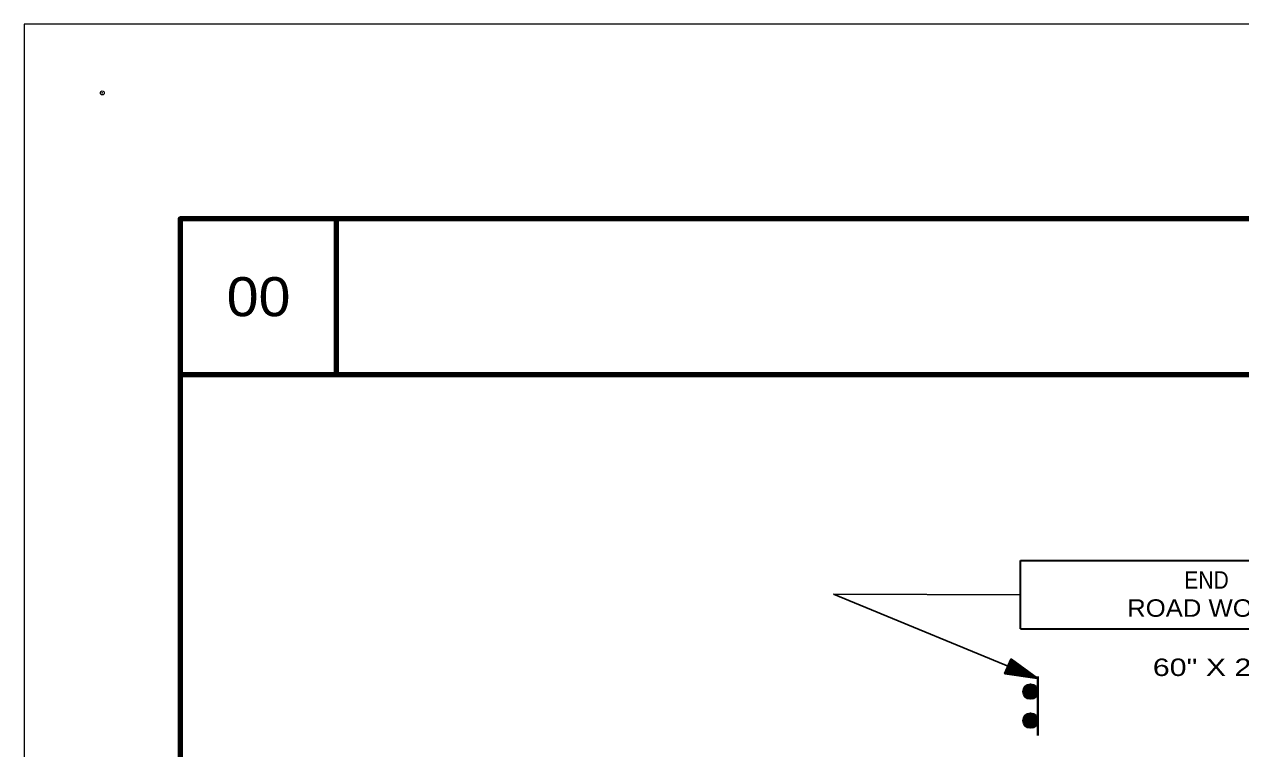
# Model space of a CAD drawing. Extents: x 3.071 to 3.988, y -0.6 to 0.108.
# Drawn here: x 3.0711 to 3.3961, y -0.0851 to 0.1085 of the extents above; entities that cross this region are included whole.
import ezdxf
from ezdxf.enums import TextEntityAlignment as Align

# ---------------------------------------------------------------- set-up
doc = ezdxf.new("R2010")
doc.units = 0
doc.header["$LTSCALE"] = 0.0021
doc.header["$PDMODE"] = 32
doc.header["$PDSIZE"] = 0.00105
for name, color, linetype, lineweight in [('1', 7, 'Continuous', 35), ('10', 7, 'Continuous', 35), ('2', 7, 'Continuous', 13), ('9', 7, 'Continuous', 25)]:
    doc.layers.add(name, color=color, linetype=linetype, lineweight=lineweight)

msp = doc.modelspace()

# ---------------------------------------------------------------- linework, layer by layer
at = {"layer": '1', "lineweight": 100}
for p, q in [((3.154417, 0.0565), (3.154417, 0.014833)), ((3.154417, 0.014833), (3.11275, 0.014833))]:
    msp.add_line(p, q, dxfattribs=at)
at = {"layer": '1'}
for p, q in [((3.33725, -0.053083), (3.33725, -0.034833)), ((3.33725, -0.034833), (3.441, -0.034833)), ((3.33725, -0.053083), (3.441, -0.053083)), ((3.34, -0.068), (3.337917, -0.07)), ((3.339833, -0.067917), (3.338, -0.06975)), ((3.340333, -0.068), (3.338, -0.070417)), ((3.340167, -0.068), (3.338, -0.070167)), ((3.3395, -0.068), (3.338, -0.0695)), ((3.33925, -0.068), (3.338083, -0.06925)), ((3.340583, -0.068083), (3.338083, -0.070583)), ((3.340833, -0.068083), (3.338167, -0.07075)), ((3.341, -0.06825), (3.33825, -0.071)), ((3.341083, -0.068333), (3.338333, -0.071083)), ((3.341333, -0.0685), (3.338583, -0.07125)), ((3.341417, -0.068583), (3.338667, -0.071333)), ((3.3415, -0.06875), (3.338833, -0.0715)), ((3.341583, -0.069), (3.339, -0.071583)), ((3.341667, -0.069167), (3.339167, -0.071667)), ((3.341833, -0.06925), (3.339333, -0.07175)), ((3.341833, -0.0695), (3.3395, -0.071833)), ((3.341833, -0.06975), (3.33975, -0.071833)), ((3.341833, -0.069917), (3.339917, -0.071833)), ((3.341833, -0.070167), (3.340167, -0.071833)), ((3.34175, -0.0705), (3.340583, -0.07175)), ((3.34, -0.07575), (3.337917, -0.07775)), ((3.339833, -0.075667), (3.338, -0.0775)), ((3.340333, -0.07575), (3.338, -0.078167)), ((3.340167, -0.07575), (3.338, -0.077917)), ((3.3395, -0.07575), (3.338, -0.07725)), ((3.33925, -0.07575), (3.338083, -0.077)), ((3.340583, -0.075833), (3.338083, -0.078333)), ((3.340833, -0.075833), (3.338167, -0.0785)), ((3.341, -0.076), (3.33825, -0.07875)), ((3.341083, -0.076083), (3.338333, -0.078833)), ((3.341333, -0.07625), (3.338583, -0.079)), ((3.341417, -0.076333), (3.338667, -0.079083)), ((3.3415, -0.0765), (3.338833, -0.07925)), ((3.341583, -0.07675), (3.339, -0.079333)), ((3.341667, -0.076917), (3.339167, -0.079417)), ((3.341833, -0.077), (3.339333, -0.0795)), ((3.341833, -0.07725), (3.3395, -0.079583)), ((3.341833, -0.0775), (3.33975, -0.079583)), ((3.341833, -0.077667), (3.339917, -0.079583)), ((3.341833, -0.077917), (3.340167, -0.079583)), ((3.34175, -0.07825), (3.340583, -0.0795))]:
    msp.add_line(p, q, dxfattribs=at)
at = {"layer": '1', "lineweight": 25}
for q in [(3.33725, -0.044), (3.341667, -0.06625)]:
    msp.add_line((3.28725, -0.043833), q, dxfattribs=at)
at = {"layer": '1', "lineweight": 100}
for points in [[(3.946083, 0.0565), (3.11275, 0.0565), (3.11275, -0.558167)], [(3.946083, 0.014833), (3.904417, 0.014833), (3.154417, 0.014833)]]:
    msp.add_lwpolyline(points, dxfattribs=at)
at = {"layer": '1', "lineweight": 40}
msp.add_lwpolyline([(3.341833, -0.065833), (3.341833, -0.073667), (3.341833, -0.081583)], dxfattribs=at)
at = {"layer": '1'}
for centre in [(3.339917, -0.069833), (3.339917, -0.077583)]:
    msp.add_circle(centre, 0.001956, dxfattribs=at)
at = {"layer": '10'}
for p, q in [((3.338083, -0.064917), (3.333917, -0.063)), ((3.333917, -0.063083), (3.341667, -0.06625)), ((3.334, -0.062833), (3.338167, -0.06475)), ((3.33825, -0.064583), (3.334083, -0.062667)), ((3.338333, -0.0645), (3.334167, -0.0625)), ((3.334333, -0.061917), (3.338333, -0.06375))]:
    msp.add_line(p, q, dxfattribs=at)
for points in [[(3.333083, -0.065), (3.33475, -0.061167), (3.341667, -0.06625)], [(3.333083, -0.065), (3.341667, -0.06625), (3.333083, -0.065)]]:
    msp.add_lwpolyline(points, dxfattribs=at)
msp.add_lwpolyline([(3.341667, -0.06625), (3.333083, -0.065), (3.33475, -0.061167), (3.333083, -0.065)], close=True, dxfattribs=at)
at = {"layer": '2'}
for p, q in [((3.071083, 0.1085), (3.071083, -0.599833)), ((3.98775, 0.1085), (3.071083, 0.1085))]:
    msp.add_line(p, q, dxfattribs=at)
msp.add_point((3.091917, 0.090167), dxfattribs=at)
at = {"layer": '9'}
for p, q in [((3.337, -0.062833), (3.3345, -0.061667)), ((3.33575, -0.061917), (3.334583, -0.061333)), ((3.336417, -0.062333), (3.334583, -0.0615)), ((3.335167, -0.061417), (3.334667, -0.06125)), ((3.333583, -0.065083), (3.333167, -0.064833)), ((3.334167, -0.065167), (3.33325, -0.06475)), ((3.33525, -0.065333), (3.333333, -0.064417)), ((3.334667, -0.06525), (3.333333, -0.064583)), ((3.335833, -0.065417), (3.333417, -0.06425)), ((3.336917, -0.065583), (3.3335, -0.064)), ((3.336333, -0.0655), (3.3335, -0.064167)), ((3.337417, -0.065667), (3.333583, -0.063833)), ((3.337833, -0.065583), (3.333667, -0.063667)), ((3.337917, -0.065333), (3.33375, -0.063417)), ((3.337833, -0.0655), (3.33375, -0.063583)), ((3.338, -0.065167), (3.333833, -0.06325)), ((3.338083, -0.065083), (3.333917, -0.063083)), ((3.338333, -0.064333), (3.334167, -0.062417)), ((3.338417, -0.064167), (3.33425, -0.06225)), ((3.3385, -0.064), (3.334333, -0.062083)), ((3.337667, -0.063333), (3.334417, -0.061833)), ((3.34075, -0.066083), (3.338083, -0.064917)), ((3.341333, -0.066167), (3.338167, -0.06475)), ((3.341417, -0.066083), (3.33825, -0.064583)), ((3.340167, -0.065167), (3.338333, -0.064333)), ((3.340833, -0.065583), (3.338333, -0.0645)), ((3.339583, -0.064667), (3.338417, -0.064167)), ((3.338917, -0.06425), (3.3385, -0.064)), ((3.338583, -0.06575), (3.337833, -0.0655)), ((3.338, -0.06575), (3.337833, -0.065583)), ((3.339083, -0.065833), (3.337917, -0.065333)), ((3.339667, -0.065917), (3.338, -0.065167)), ((3.340167, -0.066), (3.338083, -0.065083))]:
    msp.add_line(p, q, dxfattribs=at)
at = {"layer": '9', "lineweight": 40}
msp.add_lwpolyline([(3.341667, -0.06625), (3.333083, -0.065), (3.33475, -0.061167)], close=True, dxfattribs=at)

# ---------------------------------------------------------------- texts
at = {"layer": '1'}
for s, height, width, p in [('00', 0.01042, 1.1, (3.133667, 0.0305)), ('END', 0.004666, 0.9, (3.386958, -0.042333)), ('ROAD WORK', 0.004666, 1.1, (3.387292, -0.049833)), ('60" X 24"', 0.004666, 1.3, (3.389458, -0.065667))]:
    msp.add_text(s, height=height, dxfattribs=dict(at, width=width)).set_placement(p, align=Align.CENTER)

doc.saveas('drawing.dxf')
